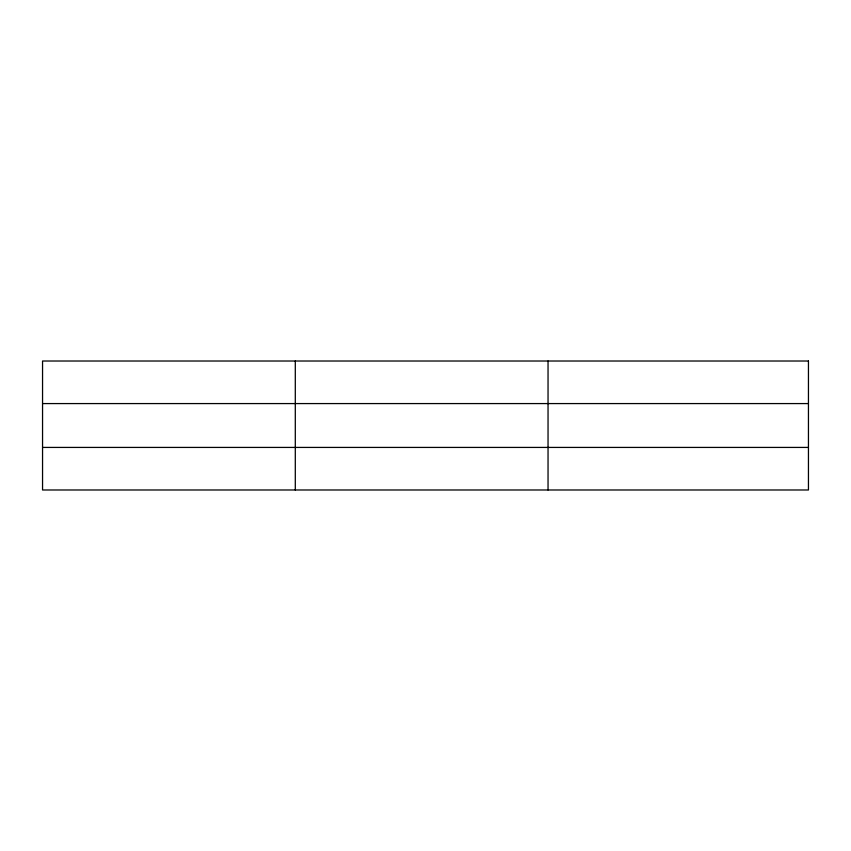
<?xml version="1.0" encoding="UTF-8"?>
<svg xmlns="http://www.w3.org/2000/svg" width="851" height="851" viewBox="0 0 851 851"><rect width="100%" height="100%" fill="white"/><g stroke="black" fill="none" stroke-linecap="round" stroke-linejoin="round"><path stroke-width="1.28" d="M295.297 489.985L295.297 361.015M548.044 489.985L548.044 361.015M42.55 403.576L808.45 403.576M42.55 447.424L808.45 447.424M808.45 361.015L808.45 489.985L42.55 489.985L42.55 361.015L808.45 361.015"/></g></svg>
